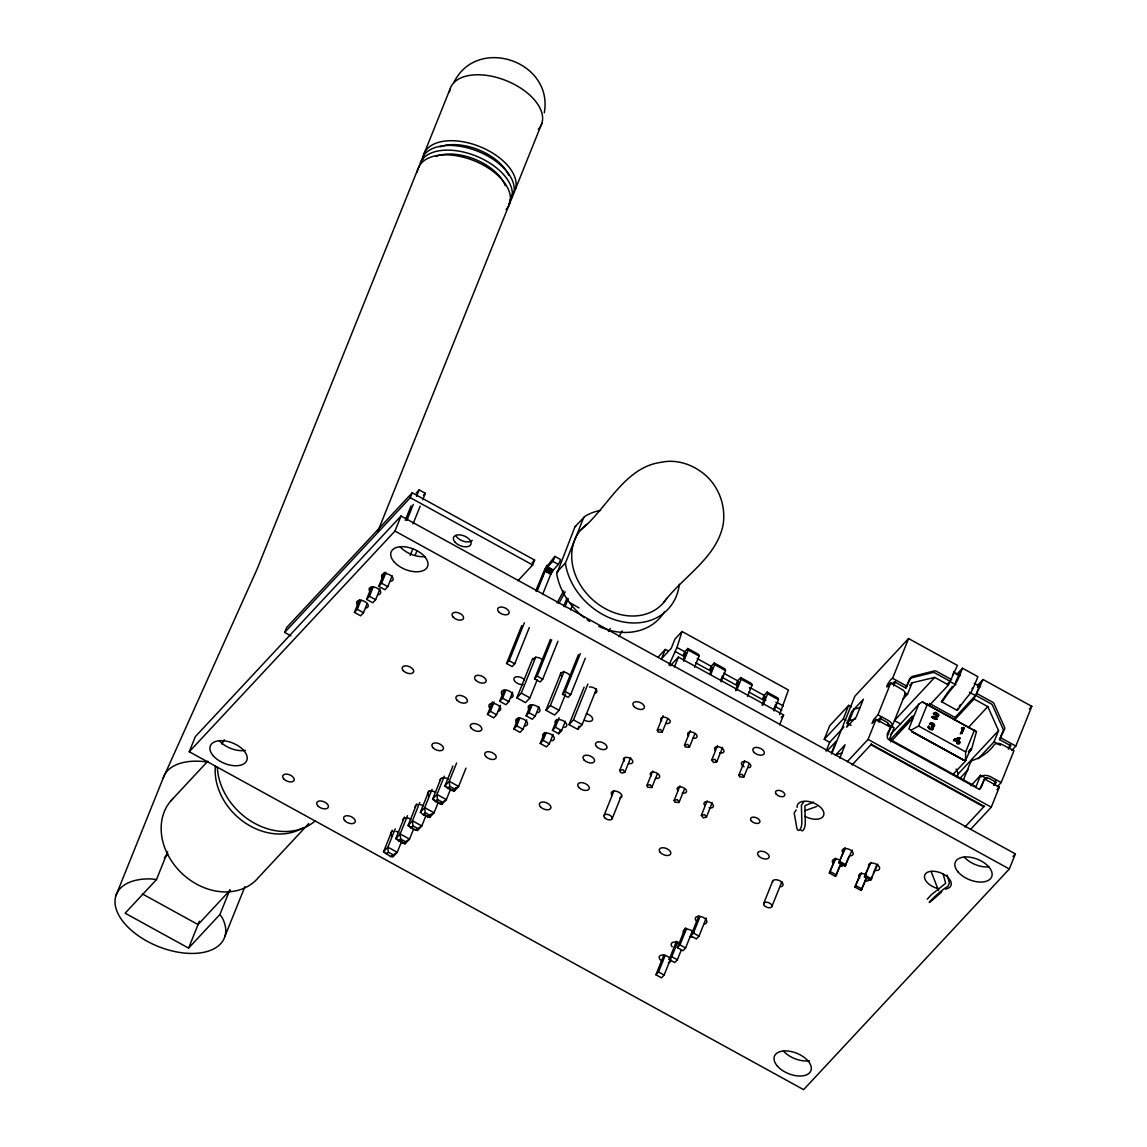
<?xml version="1.0" encoding="UTF-8"?>
<svg xmlns="http://www.w3.org/2000/svg" width="1147" height="1147" viewBox="0 0 1147 1147"><rect width="100%" height="100%" fill="white"/><g stroke="black" fill="none" stroke-linecap="round" stroke-linejoin="round"><path stroke-width="1.5" d="M890.488 734.639L919.191 703.857L922.374 701.907L976.498 731.686L971.38 749.665L968.986 752.246M927.679 727.542L928.497 726.223L929.615 727.599A4.373 3.541 43 0 0 931.794 728.804L932.855 727.413L931.235 726.065L933.744 725.621L933.414 724.388A3.584 2.896 43 0 0 931.493 723.327L929.758 724.445M928.497 726.223L929.371 728.216A3.857 3.111 43 0 0 931.55 729.42L933.414 728.933L932.97 726.711L932.325 730.094M544.28 112.85C553.714 60.949 476.579 35.027 453.682 82.885M968.957 752.346L971.294 749.894L970.692 749.149L965.516 760.59L965.674 751.902L974.549 729.85M941.859 891.778C914.374 916.582 938.992 890.904 947.852 886.43L949.444 883.047L947.15 875.018M624.9 757.622L619.738 770.454L620.484 772.289L622.348 773.121L624.828 772.203L630.635 757.766M624.828 772.203L622.893 769.709L619.738 770.454M652.743 770.985L646.951 785.408L647.682 787.258L651.783 787.559L657.188 774.325M663.109 715.714L657.303 730.152L658.048 732.001L662.149 732.288L667.554 719.069M652.026 787.157L650.091 784.663L646.951 785.408M662.393 731.901L660.457 729.406L657.303 730.152M679.956 785.939L674.149 800.377L674.895 802.212L678.981 802.513L684.386 789.294M690.308 730.682L684.515 745.12L685.246 746.955L689.347 747.256L694.752 734.037M679.225 802.126L677.303 799.631L674.149 800.377M689.591 746.869L687.655 744.374L684.515 745.12M707.154 800.907L701.347 815.331L703.283 817.825L706.437 817.08L712.23 802.642M717.52 745.636L711.713 760.074L713.649 762.569L716.789 761.823L722.596 747.385M706.437 817.08L704.502 814.585L701.347 815.331M716.789 761.823L714.868 759.328L711.713 760.074M744.718 760.604L738.912 775.042L739.657 776.877L743.758 777.179L749.149 763.959M744.002 776.791L742.066 774.297L738.912 775.042M927.464 703.943L918.589 726.008L910.99 730.238L908.969 729.019A1.835 1.018 -41.1 0 1 908.969 728.603L913.37 717.621L911.664 716.947L914.216 715.527L918.647 704.545A1.835 1.018 -41.2 0 1 918.991 704.072M668.973 665.174L676.988 647.438L682.021 631.481L788.419 690.007L779.602 714.638M542.574 594.562L550.531 574.776C552.467 568.74 559.32 565.915 560.453 559.478L554.861 556.395C553.729 562.833 546.875 565.657 544.925 571.708L536.982 591.479M115.804 895.95L163.132 778.225L256.942 569.486L417.852 169.197M423.544 155.06L450.04 89.136M189.269 751.744L195.32 736.675L401.034 516.007L1015.382 853.913L1009.317 868.982L803.617 1089.65L189.269 751.744L394.969 531.075L401.034 516.007M229.816 889.914L219.937 914.489L188.595 948.11L125.138 913.198L156.479 879.577L167.677 851.734M290.951 635.868L284.671 632.427L286.635 627.538L412.246 492.78L534.617 560.08L532.652 564.969L518.014 580.669M188.595 948.11L199.392 921.227M377.535 532.108L509.741 203.234M515.433 189.112L541.929 123.173M357.663 605.071A6.136 3.441 21.9 0 1 359.083 600.411A6.136 3.441 21.9 0 1 367.212 603.422L363.484 612.727L360.617 615.81L354.423 612.412L359.427 599.967M224.927 936.382L244.928 886.631M354.423 612.412L357.291 609.329L361.047 599.996M380.015 588.798L375.643 599.695L372.775 602.777L366.581 599.365L371.585 586.92M366.581 599.365L369.449 596.282L373.205 586.949M284.671 632.427L410.282 497.669L412.246 492.78M392.174 575.751L387.801 586.647L384.933 589.73L378.739 586.318L384.374 572.324M405.264 520.351L411.085 505.87M378.739 586.318L381.621 583.235L385.994 572.353M406.841 520.494L413.307 504.393M416.547 496.35L419.128 489.912L425.322 493.325L422.727 499.762M413.035 523.892L420.146 506.2M410.21 555.349L412.705 549.126M415.114 555.377L416.992 550.703M392.217 830.213L383.528 851.791L390.582 856.537L392.905 856.952L397.249 852.278L401.923 840.665M395.228 828.865L387.887 847.131L383.528 851.791L386.654 853.511M404.49 817.037L395.815 838.629L402.855 843.36L405.178 843.776L409.536 839.117L413.537 829.152M407.5 815.689L400.16 833.955L395.815 838.629L405.178 843.776M416.762 803.875L408.088 825.453L410.97 827.905L417.451 830.6L421.809 825.94L425.809 815.976M419.773 802.527L412.433 820.793L408.088 825.453L412.777 828.034M438.082 802.814L434.082 812.779L429.738 817.438L423.243 814.743L420.361 812.291L429.035 790.699M432.046 789.351L424.705 807.617L420.361 812.291M440.649 779.2L432.634 799.115L435.516 801.567L442.011 804.262L446.355 799.602L450.355 789.638M444.333 776.189L436.993 794.455L432.634 799.115L442.011 804.262M431.071 814.112L429.738 817.438L425.05 814.857M452.922 766.024L444.907 785.939L447.789 788.405L454.284 791.1L458.628 786.426L465.969 768.175M456.606 763.013L449.266 781.279L444.907 785.939L454.284 791.1L455.617 787.774M529.312 627.524L514.745 663.798L512.135 666.579L506.544 663.511L521.785 625.602M535.692 590.992L545.011 568.855L554.861 556.395M541.57 578.475L546.861 565.299M500.364 705.362L496.579 714.767L493.697 717.864L487.461 714.438L492.493 701.907M506.544 663.511L509.139 660.715L524.38 622.807M487.461 714.438L490.357 711.326L494.128 701.935M512.609 692.229L508.838 701.62L505.942 704.731L499.705 701.304L504.121 690.336M499.705 701.304L502.601 698.193L505.755 690.365M584.397 617.731A62.813 50.841 43 0 1 556.725 574.03L574.991 526.745L584.956 516.308A62.813 50.841 43 0 1 600.627 510.386M556.639 572.396L565.471 562.933L583.823 517.268M537.183 679.87L529.943 697.878L525.527 702.624L516.853 697.849L532.667 658.536M516.853 697.849L521.268 693.118L535.764 657.073M526.745 719.872L522.96 729.277L520.078 732.374L513.842 728.947L518.243 717.979M557.958 641.273L542.717 679.182L540.122 681.978L534.531 678.895L550.431 639.338M563.679 606.376L566.991 598.132M513.842 728.947L516.738 725.85L519.878 718.008M534.531 678.895L537.126 676.113L551.707 639.84M564.955 606.878L568.267 598.634M538.99 706.738L535.219 716.129L532.323 719.241L526.086 715.814L530.502 704.846M526.086 715.814L528.982 712.703L532.136 704.875M570.561 609.946L572.539 604.999M565.586 694.035L559.048 710.323L554.632 715.054L545.958 710.28L561.012 672.83M545.958 710.28L550.374 705.548L564.123 671.353M553.126 734.381L549.341 743.786L546.459 746.883L540.223 743.457L544.624 732.489M540.223 743.457L543.119 740.36L546.259 732.517M585.285 658.306L570.704 694.58L568.109 697.362L562.503 694.279L578.418 654.736M562.503 694.279L565.113 691.498L580.353 653.589M565.371 721.248L561.6 730.639L558.704 733.75L552.467 730.324L556.883 719.355M552.467 730.324L555.363 727.212L559.134 717.821M558.704 733.75L559.965 730.61M596.526 688.817L582.131 724.646L577.715 729.377L569.055 724.603L584.11 687.153M569.055 724.603L573.457 719.872L587.866 684.056M577.715 729.377L579.034 726.123M668.156 650.736A12.072 6.767 21.9 0 1 665.289 649.431L661.561 658.708L671.239 648.342L674.966 639.065L682.021 631.481M603.982 815.603L613.932 790.828M612.168 818.643L621.402 795.703M674.436 666.995L678.422 657.088L783.602 714.954L779.616 724.847M694.552 667.31L699.082 656.055L698.638 654.421L687.799 648.471L684.759 651.725L683.44 655.023L685.72 652.586L683.34 659.883M683.727 661.36L688.243 650.105L687.799 648.471M721.019 681.863L725.535 670.608L725.09 668.973L714.266 663.023L711.226 666.278L709.893 669.576L712.172 667.138L709.792 674.436M710.825 674.307L714.696 664.658L714.266 663.023M720.631 680.386L722.581 675.526M747.471 696.415L752.002 685.16L751.557 683.526L740.718 677.576L737.679 680.831L736.36 684.128L738.639 681.691L735.6 690.609M736.632 690.465L741.163 679.21L740.718 677.576M765.909 700.387L762.812 698.681L764.146 695.383L767.171 692.128L778.01 698.079L778.455 699.713L773.924 710.968M762.067 705.161L765.092 696.243L762.812 698.681M763.099 705.018L767.615 693.763L767.171 692.128M670.751 958.577L664.127 975.05L661.518 977.846L655.926 974.764L663.884 954.978M655.926 974.764L658.521 971.982L665.145 955.494M681.332 949.874L677.361 959.767L674.766 962.548L669.16 959.466L676.458 941.329M669.16 959.466L671.769 956.684L677.734 941.845M692.215 931.464L685.591 947.952L682.995 950.734L677.39 947.651L685.347 927.88M773.551 709.491L775.501 704.631M677.39 947.651L679.999 944.87L686.623 928.382M706.294 918.001L699.01 936.138L696.415 938.92L690.824 935.852L698.767 916.066M690.824 935.852L693.419 933.056L700.043 916.582M843.934 727.012L829.682 742.295L824.249 739.313L829.711 725.736L848.723 705.333L851.432 706.824M763.701 903.463L772.92 880.523M826.098 751.213L829.682 742.295M824.249 739.313L843.26 718.925L848.723 705.333M831.589 752.604L836.149 741.277L827.862 750.152M831.618 754.038L854.888 696.186L908.582 638.564L957.401 665.418L950.146 681.304L934.848 672.888A2.968 2.394 43 0 0 932.769 672.558L910.804 678.063A2.968 2.394 43 0 0 909.399 679.268L905.858 688.071L894.345 681.734L892.079 684.186M771.902 906.488L781.853 881.713M851.131 725.348L847.059 723.112L851.648 711.713L863.39 699.183L856.279 716.861L846.701 727.155L848.12 723.313M847.059 723.112L849.44 720.56L854.013 709.176L860.293 707.47M839.819 758.138L845.067 744.776L835.346 755.285M847.303 761.665L868.05 739.414L876.107 719.355L890.889 727.47L887.42 736.087A2.968 2.394 43 0 0 889.068 739.772L977.617 788.491A2.968 2.394 43 0 0 981.086 787.616L984.556 778.999L999.324 787.114L991.266 807.173L970.52 829.439M876.107 719.355L871.992 723.456L873.656 719.556L877.942 714.796L890.775 682.881L903.463 690.351A7.398 4.144 21.9 0 1 904.567 691.784L904.969 692.759M890.775 682.881C882.1 693.906 889.556 679.096 892.61 678.321L908.582 638.564M879.075 722.295L881.054 717.348M893.642 686.049L895.635 681.103M841.31 863.634L835.503 876.408L829.353 873.025L835.303 858.243M829.353 873.025L835.833 858.601M887.061 734.84L888.796 730.539M905.858 688.071L910.919 677.648A2.968 2.394 43 0 1 912.309 676.443L934.275 670.938A2.968 2.394 43 0 1 936.353 671.267L951.666 679.684M892.094 726.438L904.926 694.523M852.192 850.013L845.009 866.214L838.858 862.831L844.866 847.92M838.858 862.831L845.382 848.293M902.66 699.469L907.535 694.236L912.137 682.795L934.69 677.39L948.454 684.96L949.845 681.504L955.867 684.816M835.503 876.408L840.78 863.261M845.009 866.214L849.009 856.264M866.903 877.699L861.096 890.488L854.945 887.104L860.236 873.971M854.945 887.104L861.426 872.681M877.785 864.092L870.602 880.294L864.451 876.91L869.784 863.648M864.451 876.91L870.974 862.372M861.096 890.488L866.372 877.34M932.669 718.051L937.601 716.975A2.065 1.677 43 0 0 938.088 715.728C938.217 713.563 932.482 712.101 933.93 714.051L935.68 712.932A3.584 2.896 43 0 1 937.586 713.993L937.443 715.585L932.382 716.574L937.285 719.284L933.472 717.176L932.669 718.051L935.206 719.441M952.756 674.809L954.06 671.568M870.602 880.294L871.935 876.968M873.268 873.656L876.595 865.368M941.443 701.62L957.128 710.394L958.089 709.448A53.407 9.348 -61.2 0 1 968.799 695.225A7.456 1.305 -61.2 0 0 972.842 688.874A7.742 1.362 -61.2 0 0 973.402 687.713A7.456 1.305 -61.2 0 0 973.889 686.566L977.875 676.673L962.519 668.228L958.534 678.121A7.456 1.305 -61.2 0 1 958.032 679.268A7.742 1.362 -61.2 0 1 957.458 680.458A7.556 1.319 -61.2 0 1 953.444 686.781A53.407 9.348 -61.2 0 0 942.734 701.003L941.443 701.62A57.149 10.008 -61.2 0 1 942.533 699.985L945.171 696.1A57.149 10.008 -61.2 0 1 949.386 690.308L952.397 686.393M954.075 719.8L955.007 717.492L975.437 695.569L969.416 692.258M953.429 740.804L954.548 739.184L959.164 737.636L959.982 738.094L957.831 742.31L959.193 743.055L959.996 742.195L958.634 741.435M962.276 727.714L961.874 728.718L963.05 728.288L961.1 733.134L961.917 733.593L964.269 727.757L961.473 728.589L963.451 727.298M954.82 719.671L974.047 699.039L975.437 695.569M957.014 741.851L958.763 738.625L954.691 740.575L957.014 741.851L958.763 738.625M1008.787 748.389L1011.052 745.923L999.539 739.586L1003.08 730.797A2.968 2.394 43 0 0 1002.965 728.761L992.585 705.462A2.968 2.394 43 0 0 991.051 703.799L975.739 695.383L980.312 684.013L977.344 687.196M960.297 734.008L963.05 728.288M954.247 739.93L957.516 741.736L956.827 743.471L957.645 743.93L958.333 742.181L959.709 742.941L959.996 742.195M957.831 742.31L959.982 738.094M961.702 732.99L964.269 727.757M975.739 695.383L982.993 679.497L1031.798 706.337L1015.826 746.095L1011.797 750.496M958.333 742.181L957.53 743.055L958.892 743.801L959.193 743.055M956.999 777.021L958.275 773.838L998.535 730.653L987.825 706.609L974.047 699.039M963.165 780.577L970.864 761.422M986.936 778.77L980.599 775.286L975.997 786.727L889.484 739.141L894.087 727.7L887.735 724.216M978.19 758.827L994.048 741.822L998.535 730.653M999.539 739.586L1004.586 729.177A2.968 2.394 43 0 0 1004.485 727.141L994.105 703.842A2.968 2.394 43 0 0 992.556 702.179L977.258 693.763M993.732 785.365L995.711 780.419M1008.299 749.12L1010.292 744.174M997.374 786.641L1001.159 782.569L1013.991 750.654L1000.686 743.829A7.398 4.144 21.9 0 0 998.564 743.485L997.23 743.5A7.47 4.187 21.9 0 0 995.51 743.901A7.714 4.33 21.9 0 0 994.664 744.374A7.47 4.187 21.9 0 0 994.033 745.005A100.276 56.217 21.9 0 1 971.509 760.834A2.38 1.333 21.9 0 0 970.936 762.095M972.455 687.999L972.054 688.903M853.225 710.61L853.942 709.262M959.207 706.466L960.526 704.545M877.168 720.976L879.692 718.208L886.889 722.166A3.642 2.05 21.9 0 1 887.706 722.796A4.014 2.251 21.9 0 1 888.308 723.499A3.771 2.122 21.9 0 1 888.366 725.406M993.876 785.165L996.399 782.397L989.187 778.426A3.642 2.036 21.9 0 0 988.141 778.039A4.014 2.251 21.9 0 0 987.094 777.824A3.771 2.122 21.9 0 0 984.886 778.254M933.257 713.678L935.794 712.244L938.906 714.868A2.065 1.677 43 0 1 938.404 716.101L933.472 717.176M416.261 492.995L419.128 489.912M423.401 495.375L425.322 493.325M170.645 801.079L207.836 761.178M164.293 857.798L167.863 853.985M532.179 562.704L534.617 560.08M230.131 890.158L198.058 924.554L142.343 893.914M580.669 530.029C607.179 508.752 624.126 467.116 661.303 462.284C676.873 458.886 692.931 464.621 704.889 474.672C718.911 486.772 725.721 505.454 723.284 523.749C717.233 557.7 682.938 576.497 663.697 602.462M308.772 823.546L258.376 877.613A58.225 47.127 43 0 1 182.516 873.957A58.225 47.127 43 0 1 173.025 798.498M386.41 854.243L388.346 852.178L387.887 847.131L397.249 852.278L390.582 856.537M398.683 841.081L400.618 839.002L400.16 833.955L409.536 839.117L402.855 843.36M410.97 827.905L412.906 825.84L412.433 820.793L421.809 825.94L415.128 830.199M423.243 814.743L425.179 812.664L424.705 807.617L434.082 812.779L427.401 817.022M435.516 801.567L437.451 799.488L436.993 794.455L446.355 799.602L439.688 803.861M447.789 788.405L449.724 786.326L449.266 781.279L458.628 786.426L451.961 790.684M658.235 657.002L665.289 649.431M670.249 665.848L678.422 657.088M781.265 717.448L783.602 714.954M909.7 685.419L912.137 682.795M852.078 764.949L871.319 744.288L984.183 806.37L964.942 827.016M934.69 677.39L894.431 720.574L900.682 724.001M889.369 729.091L890.889 727.47M890.301 739.772L911.865 716.646M896.352 734.682L909.442 720.631M911.836 718.079L914.216 715.527M890.746 741.88L913.37 717.621M947.451 684.071L949.845 681.504M962.519 668.228L957.042 674.092A2.968 1.663 21.9 0 1 956.111 674.551M929.228 705.591L948.454 684.96M957.86 674.88L959.838 672.759L955.437 682.451M932.382 716.574L931.565 717.448L936.64 716.445L936.784 714.853M932.052 728.273L930.991 729.664A4.373 3.541 43 0 1 928.812 728.46L929.185 726.61M977.531 685.361L982.993 679.497M954.548 739.184L953.731 740.059L959.164 737.636M968.297 727.542L987.825 706.609M956.713 742.596L957.516 741.736M958.892 743.801L959.709 742.941M968.312 751.715L970.692 749.149M952.899 774.583L966.075 760.432M959.896 778.455L968.426 769.293M1029.361 708.961L1031.798 706.337M970.835 785.752L980.599 775.286M984.556 778.999L979.581 789.236A2.968 2.394 43 0 1 979.38 789.609M996.958 789.666L999.324 787.114M1012.944 856.522L1015.382 853.913M574.991 526.745L576.124 525.77M927.278 899.191L931.006 895.018L945.644 883.319L943.178 874.071M933.93 714.051L934.862 713.807A3.584 2.896 43 0 1 935.608 714.051M803.932 801.724L801.409 805.137L801.839 822.184A6.409 2.552 -83.6 0 1 799.789 829.797A6.409 2.552 -83.6 0 1 796.764 827.632L794.168 812.893L796.233 809.983M816.865 806.398L804.764 810.757M813.452 802.097L804.907 805.739L805.28 822.571A6.409 2.552 -83.6 0 1 803.846 829.31A6.409 2.552 -83.6 0 1 800.964 830.098M954.691 740.575L957.96 739.5M849.44 720.56L855.719 718.868M835.69 754.755L841.97 753.049M929.414 723.642L932.081 724.058M932.095 726.94L932.597 725.248M965.114 760.002L964.14 760.117A1.936 1.721 8.5 0 1 963.437 759.959L912.023 731.7L910.99 730.238M932.97 726.711L934.088 726.424A2.065 1.677 43 0 0 934.59 725.176C934.762 723.04 929.07 721.664 930.561 723.571M932.167 727.585L933.285 727.284A2.065 1.677 43 0 0 933.787 726.051L932.984 724.703M930.188 724.216L930.69 724.201A3.584 2.896 43 0 1 931.421 724.445M156.479 879.577L151.332 878.946A58.225 32.646 21.9 0 0 118.356 914.317A58.225 32.646 21.9 0 0 189.398 953.401A58.225 32.646 21.9 0 0 222.375 918.016L219.937 914.489M976.498 731.686L974.864 730.868M569.514 602.505L579.02 607.881M953.946 672.171L960.197 675.612M974.276 683.354L980.542 686.795M892.61 678.321L907.377 686.451M1001.044 737.965L1015.826 746.095M929.414 703.426L955.007 717.492M922.374 701.907L942.375 712.99M943.164 713.42L975.294 731.098M907.535 694.236L904.997 692.845A7.47 4.187 21.9 0 1 905.04 694.136A7.714 4.33 21.9 0 1 904.739 694.91A7.47 4.187 21.9 0 1 904.481 695.254M994.048 741.822L1000.385 745.306M962.634 728.173L963.451 728.617M958.362 738.51L959.179 738.955M955.494 739.715L957.817 740.991M918.589 726.008L965.674 751.902M911.621 731.413L963.437 759.959L911.808 731.571M877.942 714.796L888.409 720.545A7.441 4.172 21.9 0 1 890.144 721.793A7.8 4.373 21.9 0 1 891.061 722.739A7.57 4.244 21.9 0 1 891.907 726.811M1001.159 782.569L990.693 776.806A7.441 4.172 21.9 0 0 988.585 775.946A7.8 4.373 21.9 0 0 987.151 775.573A7.484 4.201 21.9 0 0 981.201 776.92M843.26 718.925L845.97 720.416M552.854 561.385L558.46 564.453M868.05 739.414L991.266 807.173M547.707 566.905L553.298 569.987M547.449 567.206L553.04 570.274M547.219 567.493L552.825 570.561M546.99 567.822L552.582 570.891M546.732 568.181L552.338 571.263M546.488 568.582L552.08 571.665M546.23 568.998L551.836 572.081M545.986 569.428L551.578 572.511M545.757 569.873L551.349 572.955M545.528 570.303L551.134 573.385M545.327 570.733L550.933 573.815M545.155 571.134L550.746 574.217M688.243 650.105L699.082 656.055M714.696 664.658L725.535 670.608M741.163 679.21L752.002 685.16M767.615 693.763L778.455 699.713M410.282 497.669L532.652 564.969M676.988 647.438L684.759 651.725M697.161 658.55L711.226 666.278M723.614 673.103L737.679 680.831M750.081 687.655L764.146 695.383M777.781 702.882L783.387 705.964M675.325 651.582L684.702 656.744M695.656 662.765L711.312 671.382M722.266 677.404L737.908 686.006M748.862 692.028L764.504 700.631M775.458 706.667L781.724 710.108M394.969 531.075L1009.317 868.982M381.621 583.235L387.801 586.647M509.139 660.715L514.745 663.798M537.126 676.113L542.717 679.182M565.113 691.498L570.704 694.58M369.449 596.282L375.643 599.695M840.048 861.555L846.199 864.938M865.655 875.634L871.792 879.003M550.374 705.548L559.048 710.323M573.457 719.872L582.131 724.646M521.268 693.118L529.943 697.878M357.291 609.329L363.484 612.727M830.557 871.749L836.693 875.132M856.149 885.828L862.286 889.212M502.601 698.193L508.838 701.62M528.982 712.703L535.219 716.129M555.363 727.212L561.6 730.639M490.357 711.326L496.579 714.767M516.738 725.85L522.96 729.277M543.119 740.36L549.341 743.786M449.724 786.326L453.897 788.62M693.419 933.056L699.01 936.138M437.451 799.488L441.609 801.782M679.999 944.87L685.591 947.952M425.179 812.664L429.336 814.958M671.769 956.684L677.361 959.767M412.906 825.84L417.064 828.12M658.521 971.982L664.127 975.05M400.618 839.002L404.791 841.296M388.346 852.178L392.518 854.458M956.139 769.02L958.275 773.838M931.163 871.519L938.561 890.646M775.931 702.193L776.146 703.011M749.464 687.641L749.694 688.458M565.471 562.933L565.543 564.568A62.813 50.841 43 0 0 624.054 622.09A62.813 50.841 43 0 0 679.368 584.296M586.332 713.821A6.136 3.441 21.9 0 1 592.598 719.685A6.136 3.441 21.9 0 1 584.397 720.187M523.046 684.458A6.136 3.441 21.9 0 1 514.931 681.447A6.136 3.441 21.9 0 1 516.351 676.787A6.136 3.441 21.9 0 1 524.466 679.798M502.386 694.838A6.222 3.498 21.9 0 1 503.82 690.107A6.222 3.498 21.9 0 1 512.078 693.161A6.222 3.498 21.9 0 1 510.63 697.892M489.912 708.215A6.222 3.498 21.9 0 1 491.346 703.484A6.222 3.498 21.9 0 1 499.605 706.538A6.222 3.498 21.9 0 1 498.171 711.269M529.24 709.606A6.222 3.498 21.9 0 1 530.688 704.875A6.222 3.498 21.9 0 1 538.932 707.928A6.222 3.498 21.9 0 1 537.499 712.674M516.781 722.983A6.222 3.498 21.9 0 1 518.215 718.251A6.222 3.498 21.9 0 1 526.473 721.305A6.222 3.498 21.9 0 1 525.025 726.051M555.048 722.323A6.222 3.498 21.9 0 1 563.449 720.875A6.222 3.498 21.9 0 1 564.353 727.442M542.588 735.7A6.222 3.498 21.9 0 1 550.976 734.252A6.222 3.498 21.9 0 1 551.893 740.819M589.4 686.996A4.975 2.796 21.9 0 1 595.996 689.433A4.975 2.796 21.9 0 1 594.849 693.218M533.685 659.582A4.975 2.796 21.9 0 1 536.782 657.374A4.975 2.796 21.9 0 1 542.273 659.883M561.399 675.999A4.975 2.796 21.9 0 1 562.546 672.214A4.975 2.796 21.9 0 1 569.141 674.665M612.24 795.387A5.606 3.14 21.9 0 1 613.545 791.115A5.606 3.14 21.9 0 1 620.957 793.867A5.606 3.14 21.9 0 1 619.667 798.126M772.476 882.172A5.606 3.14 21.9 0 1 780.017 880.867A5.606 3.14 21.9 0 1 780.849 886.774M428.605 795.86A6.136 3.441 21.9 0 1 428.892 791.53A6.136 3.441 21.9 0 1 435.831 792.391M391.657 835.919A6.136 3.441 21.9 0 1 393.077 831.26M395.901 831.36A6.136 3.441 21.9 0 1 398.884 832.464M440.032 780.447A6.136 3.441 21.9 0 1 448.291 779.014M402.626 820.578A6.136 3.441 21.9 0 1 410.884 819.144M415.099 807.201A6.136 3.441 21.9 0 1 417.551 804.563M420.39 804.664A6.136 3.441 21.9 0 1 423.358 805.768M662.522 961.53A6.136 3.441 21.9 0 1 660.185 955.58A6.136 3.441 21.9 0 1 669.088 957.415A6.136 3.441 21.9 0 1 668.328 962.734M696.286 921.012A6.136 3.441 21.9 0 1 697.706 916.353A6.136 3.441 21.9 0 1 705.821 919.364A6.136 3.441 21.9 0 1 704.401 924.023M692.387 936.927A6.136 3.441 21.9 0 1 689.548 936.827M684.257 933.916A6.136 3.441 21.9 0 1 685.677 929.256A6.136 3.441 21.9 0 1 693.792 932.267M672.228 946.82A6.136 3.441 21.9 0 1 672.529 942.504A6.136 3.441 21.9 0 1 679.454 943.364M382.611 578.317A6.136 3.441 21.9 0 1 384.03 573.658A6.136 3.441 21.9 0 1 392.145 576.669A6.136 3.441 21.9 0 1 390.726 581.328M370.137 591.694A6.136 3.441 21.9 0 1 371.556 587.035A6.136 3.441 21.9 0 1 379.686 590.045A6.136 3.441 21.9 0 1 378.266 594.705M367.212 603.422A6.136 3.441 21.9 0 1 365.793 608.082M661.647 721.019A4.975 2.796 21.9 0 1 663.511 717.176A4.975 2.796 21.9 0 1 670.092 720.789A4.975 2.796 21.9 0 1 665.934 723.384M688.515 735.801A4.975 2.796 21.9 0 1 690.379 731.944A4.975 2.796 21.9 0 1 696.946 735.557A4.975 2.796 21.9 0 1 692.802 738.166M715.37 750.568A4.975 2.796 21.9 0 1 717.233 746.726A4.975 2.796 21.9 0 1 723.814 750.339A4.975 2.796 21.9 0 1 719.671 752.934M744.116 766.813A4.975 2.796 21.9 0 1 742.224 761.981A4.975 2.796 21.9 0 1 749.45 763.472A4.975 2.796 21.9 0 1 748.833 767.787M704.832 805.481A4.975 2.796 21.9 0 1 706.695 801.624A4.975 2.796 21.9 0 1 713.262 805.237A4.975 2.796 21.9 0 1 709.118 807.846M677.963 790.699A4.975 2.796 21.9 0 1 679.827 786.856A4.975 2.796 21.9 0 1 686.408 790.469A4.975 2.796 21.9 0 1 682.25 793.064M651.095 775.931A4.975 2.796 21.9 0 1 652.958 772.074A4.975 2.796 21.9 0 1 659.539 775.687A4.975 2.796 21.9 0 1 655.396 778.297M624.24 761.149A4.975 2.796 21.9 0 1 626.104 757.307A4.975 2.796 21.9 0 1 632.685 760.92A4.975 2.796 21.9 0 1 628.527 763.515M869.799 878.459A5.821 3.269 21.9 0 1 864.781 880.867M859.748 878.1A5.821 3.269 21.9 0 1 860.035 874A5.821 3.269 21.9 0 1 866.616 874.817M843.36 863.92A5.821 3.269 21.9 0 1 841.023 866.415M833.31 863.562A5.821 3.269 21.9 0 1 833.597 859.461A5.821 3.269 21.9 0 1 840.178 860.279M843.131 853.024A5.821 3.269 21.9 0 1 844.479 848.594A5.821 3.269 21.9 0 1 852.192 851.461A5.821 3.269 21.9 0 1 850.845 855.891M868.58 865.641A5.821 3.269 21.9 0 1 873.613 863.232A5.821 3.269 21.9 0 1 879.62 867.921A5.821 3.269 21.9 0 1 874.588 870.329M797.165 807.459A14.094 7.9 21.9 0 1 811.66 802.24A14.094 7.9 21.9 0 1 823.474 815.761A14.094 7.9 21.9 0 1 804.879 816.277M939.049 888.853A14.094 7.9 21.9 0 1 924.898 874.717A14.094 7.9 21.9 0 1 945.529 875.448A14.094 7.9 21.9 0 1 945.558 889.083M245.343 750.396A19.614 10.997 21.9 0 1 219.349 740.776M809.452 1060.674A19.614 10.997 21.9 0 1 783.458 1051.039M988.929 866.888A19.614 10.997 21.9 0 1 964.269 857.067M424.806 556.61A19.614 10.997 21.9 0 1 400.16 546.804M472.277 540.38A9.362 5.248 21.9 0 1 463.832 541.355A9.362 5.248 21.9 0 1 455.846 535.649M421.064 162.616A49.034 27.485 21.9 0 1 479.188 151.848A49.034 27.485 21.9 0 1 509.899 200.065M163.132 778.225A58.225 32.646 21.9 0 1 207.392 762.009M417.279 172.036A49.034 27.485 21.9 0 1 475.403 161.268A49.034 27.485 21.9 0 1 506.114 209.485M422.856 159.404A49.034 27.485 21.9 0 1 479.89 146.644A49.034 27.485 21.9 0 1 511.791 195.363M449.452 91.975A49.034 27.485 21.9 0 1 507.591 81.208A49.034 27.485 21.9 0 1 538.287 129.425M419.171 167.333A49.034 27.485 21.9 0 1 476.12 156.064A49.034 27.485 21.9 0 1 508.967 203.65M435.788 156.451A42.912 24.058 21.9 0 1 475.833 159.662A42.912 24.058 21.9 0 1 505.282 185.728M439.875 146.916A42.912 24.058 21.9 0 1 508.608 175.161M315.024 821.037A61.293 49.608 43 0 1 254.491 823.245A61.293 49.608 43 0 1 217.328 767.3M221.887 744.059A61.293 49.608 43 0 1 224.339 739.772M303.023 827.718A58.225 47.127 43 0 1 244.125 822.17A58.225 47.127 43 0 1 215.335 766.311M956.799 710.065A57.149 10.008 -61.2 0 1 957.888 708.43M984.613 806.269A2.968 2.394 43 0 1 982.305 806.011L872.767 745.751A2.968 2.394 43 0 1 871.118 743.844M619.022 636.685A68.806 12.044 -61.2 0 1 622.075 630.936M608.57 631.51A79.057 13.836 -61.2 0 1 610.175 628.47M558.947 603.422A68.806 12.044 -61.2 0 1 565.199 591.909M557.127 602.992A79.057 13.836 -61.2 0 1 563.693 590.92M666.651 598.419A55.099 44.604 43 0 1 591.895 598.992A55.099 44.604 43 0 1 586.748 524.308M664.557 611.566A62.813 50.841 43 0 1 598.734 626.391M589.773 621.502A62.813 50.841 43 0 1 587.049 619.681M471.288 728.273A6.136 3.441 21.9 0 0 481.339 730.352A6.136 3.441 21.9 0 0 475.532 723.7A6.136 3.441 21.9 0 0 471.288 728.273M578.733 787.372A6.136 3.441 21.9 0 0 588.798 789.451A6.136 3.441 21.9 0 0 582.991 782.799A6.136 3.441 21.9 0 0 578.733 787.372M432.906 747.629A6.136 3.441 21.9 0 0 442.971 749.722A6.136 3.441 21.9 0 0 437.165 743.07A6.136 3.441 21.9 0 0 432.906 747.629M540.366 806.728A6.136 3.441 21.9 0 0 550.417 808.821A6.136 3.441 21.9 0 0 544.61 802.169A6.136 3.441 21.9 0 0 540.366 806.728M753.808 752.131A6.136 3.441 21.9 0 0 763.859 754.21A6.136 3.441 21.9 0 0 758.052 747.572A6.136 3.441 21.9 0 0 753.808 752.131M498.615 611.767A6.136 3.441 21.9 0 0 508.666 613.846A6.136 3.441 21.9 0 0 502.859 607.207A6.136 3.441 21.9 0 0 498.615 611.767M485.683 756.418A6.136 3.441 21.9 0 0 495.733 758.497A6.136 3.441 21.9 0 0 489.927 751.859A6.136 3.441 21.9 0 0 485.683 756.418M660.285 852.45A6.136 3.441 21.9 0 0 670.335 854.544A6.136 3.441 21.9 0 0 664.543 847.891A6.136 3.441 21.9 0 0 660.285 852.45M456.893 700.114A6.136 3.441 21.9 0 0 466.944 702.193A6.136 3.441 21.9 0 0 461.137 695.555A6.136 3.441 21.9 0 0 456.893 700.114M475.589 680.056A6.136 3.441 21.9 0 0 485.654 682.135A6.136 3.441 21.9 0 0 479.847 675.483A6.136 3.441 21.9 0 0 475.589 680.056M453.051 617.057A6.136 3.441 21.9 0 0 463.101 619.136A6.136 3.441 21.9 0 0 457.295 612.498A6.136 3.441 21.9 0 0 453.051 617.057M403.171 670.565A6.136 3.441 21.9 0 0 413.221 672.644A6.136 3.441 21.9 0 0 407.414 666.006A6.136 3.441 21.9 0 0 403.171 670.565M633.89 706.409A6.136 3.441 21.9 0 0 643.94 708.488A6.136 3.441 21.9 0 0 638.133 701.849A6.136 3.441 21.9 0 0 633.89 706.409M596.483 746.539A6.136 3.441 21.9 0 0 606.534 748.618A6.136 3.441 21.9 0 0 600.727 741.98A6.136 3.441 21.9 0 0 596.483 746.539M758.611 855.949A6.136 3.441 21.9 0 0 768.676 858.028A6.136 3.441 21.9 0 0 762.87 851.389A6.136 3.441 21.9 0 0 758.611 855.949M584.009 759.916A6.136 3.441 21.9 0 0 594.06 761.995A6.136 3.441 21.9 0 0 588.253 755.357A6.136 3.441 21.9 0 0 584.009 759.916M213.285 755.844A19.614 10.997 21.9 0 0 245.472 762.511A19.614 10.997 21.9 0 0 226.891 741.249A19.614 10.997 21.9 0 0 213.285 755.844M777.408 1066.108A19.614 10.997 21.9 0 0 809.596 1072.775A19.614 10.997 21.9 0 0 791.014 1051.512A19.614 10.997 21.9 0 0 777.408 1066.108M958.218 872.136A19.614 10.997 21.9 0 0 990.406 878.803A19.614 10.997 21.9 0 0 971.824 857.54A19.614 10.997 21.9 0 0 958.218 872.136M394.095 561.872A19.614 10.997 21.9 0 0 426.283 568.539A19.614 10.997 21.9 0 0 407.701 547.277A19.614 10.997 21.9 0 0 394.095 561.872M317.719 805.753A6.222 3.498 21.9 0 0 327.942 807.861A6.222 3.498 21.9 0 0 322.049 801.122A6.222 3.498 21.9 0 0 317.719 805.753M751.357 820.951A4.975 2.796 21.9 0 0 759.515 822.643A4.975 2.796 21.9 0 0 754.812 817.252A4.975 2.796 21.9 0 0 751.357 820.951M776.29 794.197A4.975 2.796 21.9 0 0 784.462 795.889A4.975 2.796 21.9 0 0 779.745 790.498A4.975 2.796 21.9 0 0 776.29 794.197M344.587 820.521A6.222 3.498 21.9 0 0 354.81 822.643A6.222 3.498 21.9 0 0 348.903 815.89A6.222 3.498 21.9 0 0 344.587 820.521M283.682 778.842A6.136 3.441 21.9 0 0 293.732 780.921A6.136 3.441 21.9 0 0 287.926 774.282A6.136 3.441 21.9 0 0 283.682 778.842M454.958 542.087A9.362 5.248 21.9 0 0 470.313 545.269A9.362 5.248 21.9 0 0 461.452 535.119A9.362 5.248 21.9 0 0 454.958 542.087M764.389 905.571A4.373 2.452 21.9 0 0 771.573 907.048A4.373 2.452 21.9 0 0 767.429 902.316A4.373 2.452 21.9 0 0 764.389 905.571M604.67 817.711A4.373 2.452 21.9 0 0 611.853 819.202A4.373 2.452 21.9 0 0 607.709 814.456A4.373 2.452 21.9 0 0 604.67 817.711"/></g></svg>
